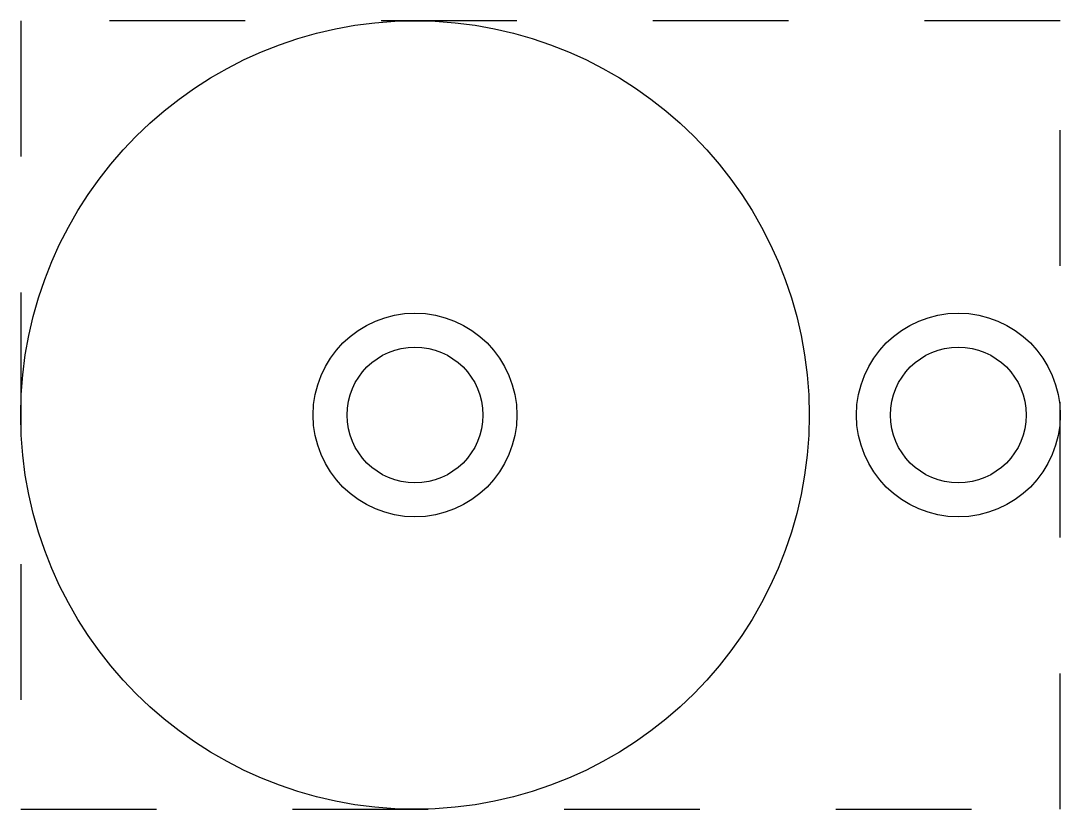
# Model space of a CAD drawing. Extents: x -2.9 to 4.75, y -2.9 to 2.9.
import ezdxf

# ---------------------------------------------------------------- set-up
doc = ezdxf.new("R2010")
doc.units = 0
doc.linetypes.add('虚线', pattern=[2, 1, -1])
for name, color, linetype in [('粗实线层', 7, 'CONTINUOUS'), ('细实线层', 7, 'CONTINUOUS'), ('虚线层', 6, '虚线')]:
    doc.layers.add(name, color=color, linetype=linetype)

msp = doc.modelspace()

# ---------------------------------------------------------------- linework, layer by layer
at = {"layer": '粗实线层'}
msp.add_circle((0, 0), 2.9021, dxfattribs=at)
at = {"layer": '细实线层'}
for centre, radius in [((0, 0), 0.75), ((4, 0), 0.75), ((0, 0), 0.5), ((4, 0), 0.5)]:
    msp.add_circle(centre, radius, dxfattribs=at)
at = {"layer": '虚线层'}
msp.add_lwpolyline([(-2.9021, 2.9021), (-2.9021, -2.9021), (4.75, -2.9021), (4.75, 2.9021)], close=True, dxfattribs=at)

doc.saveas('drawing.dxf')
